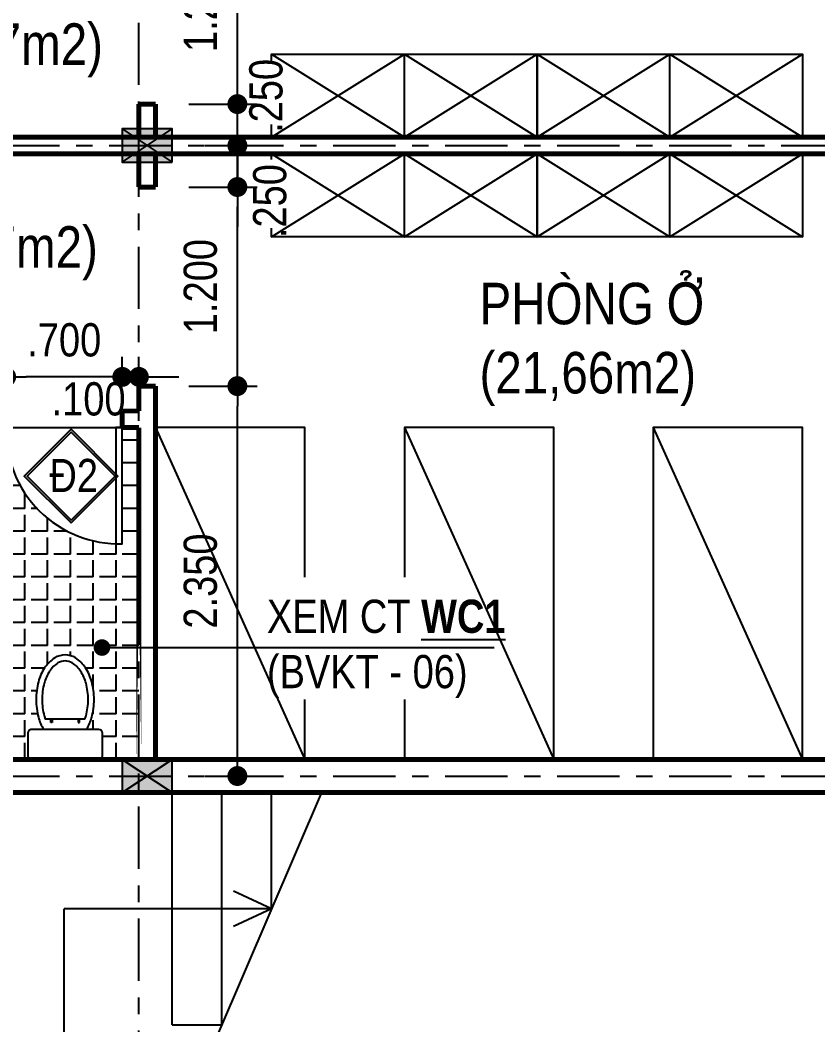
# Model space of a CAD drawing. Header units: millimetres. Extents: x 120 to 288, y 58 to 216.
# Drawn here: x 127.2 to 132.01, y 124.32 to 130.37 of the extents above; entities that cross this region are included whole.
import ezdxf

# ---------------------------------------------------------------- set-up
doc = ezdxf.new("R2010")
doc.units = ezdxf.units.MM
doc.header["$LTSCALE"] = 0.3
doc.header["$MEASUREMENT"] = 0
doc.linetypes.add('CENTER', pattern=[2, 1.25, -0.25, 0.25, -0.25])
doc.layers.get('0').update_dxf_attribs({"linetype": 'CONTINUOUS', "lineweight": 13})
doc.layers.get('DEFPOINTS').update_dxf_attribs({"linetype": 'CONTINUOUS', "lineweight": 13})
for name, color, linetype in [('CHUSO', 141, 'CONTINUOUS'), ('HACTH', 8, 'CONTINUOUS'), ('HATCH', 8, 'CONTINUOUS'), ('LAYER 1', 1, 'CONTINUOUS'), ('LAYER1', 1, 'CONTINUOUS'), ('LAYER5', 5, 'CONTINUOUS'), ('LAYER7', 7, 'CONTINUOUS'), ('THIETBI', 25, 'CONTINUOUS'), ('TUONG', 7, 'CONTINUOUS')]:
    doc.layers.add(name, color=color, linetype=linetype)
doc.styles.add('HELVE-KT', font='vhelvcn.TTF')
doc.dimstyles.new('1-100', dxfattribs={"dimtxt": 0.2, "dimasz": 0.12, "dimexe": 0.12, "dimexo": 0.2, "dimgap": 0.12, "dimtad": 1, "dimdec": 3, "dimzin": 4, "dimdsep": 46, "dimtxsty": 'HELVE-KT', "dimblk1": 'DOT', "dimblk2": 'DOT', "dimsah": 1, "dimcen": -0.18, "dimadec": 3, "dimazin": 0, "dimtfac": 1, "dimtdec": 3, "dimtmove": 2, "dimatfit": 3, "dimldrblk": 'DOT', "dimfxl": 0, "dimtolj": 1, "dimtzin": 4, "dimarcsym": 0})

# ---------------------------------------------------------------- blocks, each defined once
blk = doc.blocks.new('TOILET')
at = {"layer": 'THIETBI', "linetype": 'Continuous'}
for p, q in [((2.25, 0), (-2.25, 0)), ((-2.5, -0.25), (-2.5, -1.75)), ((2.5, -1.75), (2.5, -0.25)), ((-2.25, -2), (2.25, -2)), ((-0.9619002962733703, -2.476023252835319), (-0.9619002962733703, -2.701023903222449)), ((-0.8643275165757132, -2.476023252835319), (-0.9619002962733703, -2.476023252835319)), ((-0.8643275165757132, -2.701023903222449), (-0.8643275165757132, -2.476023252835319)), ((0.8619205168486133, -2.701023903222449), (0.8619205168486133, -2.476023252835319)), ((0.8619205168486133, -2.476023252835319), (0.959493296546043, -2.476023252835319)), ((0.959493296546043, -2.476023252835319), (0.959493296546043, -2.701023903222449)), ((-1.328885587445484, -2.699999999999932), (1.328885587445484, -2.699999999999989)), ((-0.9619002962733703, -2.701023903222449), (-0.8643275165757132, -2.701023903222449)), ((0.959493296546043, -2.701023903222449), (0.8619205168486133, -2.701023903222449))]:
    blk.add_line(p, q, dxfattribs=at)
for centre, radius, start, end in [((-2.25, -0.25), 0.25, 90, 180), ((2.25, -0.25), 0.25, 0, 90), ((-2.25, -1.75), 0.25, 180, 270), ((1.337938406279363, -3.661379033137678), 3.234819193328465, 149.0965747149677, 164.9268623414033), ((-1.337938406280728, -3.661379033138246), 3.234819193329836, 15.07313765860166, 30.90342528502951), ((2.25, -1.75), 0.25, 270, 0), ((2.637457049974273, -4.011362538314529), 4.580641306093185, 164.9268623414104, 180.0000000000054), ((2.637457049974046, -4.011362538315211), 4.180641306093212, 164.9268623413889, 179.9999999999965), ((1.337938406279363, -3.661379033137166), 2.834819193328285, 160.1759760614096, 164.9268623413951), ((-1.337938406280728, -3.661379033138019), 2.834819193329868, 15.07313765856473, 19.82402393859776), ((-2.637457049976319, -4.011362538315325), 4.180641306095254, 5.063761851311246e-12, 15.07313765857124), ((-2.637457049976319, -4.0113625383147), 4.580641306095231, 359.9999999999972, 15.07313765858606), ((2.637457049976774, -4.011362538314927), 4.580641306095572, 180, 195.0731376585856), ((2.637457049976547, -4.011362538314529), 4.180641306095595, 180.0000000000051, 195.0731376585643), ((-2.6374570499745, -4.011362538314586), 4.180641306093665, 344.9268623413959, 359.9999999999953), ((-2.637457049974728, -4.011362538315325), 4.580641306093639, 344.9268623414112, 5.332585182154509e-12), ((1.337938406280728, -4.361346043491835), 3.234819193329827, 195.0731376585933, 213.0315475788831), ((1.337938406280728, -4.361346043491494), 2.834819193329956, 195.0731376585625, 213.0315475788917), ((-1.337938406279591, -4.36134604349229), 2.834819193328596, 326.9684524211129, 344.9268623413986), ((-1.337938406279591, -4.361346043492233), 3.234819193328677, 326.9684524211115, 344.9268623414048), ((0.5168646681931932, -4.895200544554314), 1.85545066632798, 213.0315475788863, 237.5002250693021), ((-0.5168646681929658, -4.89520054455437), 1.855450666327776, 302.4997749306895, 326.968452421117), ((0.5168646681929658, -4.8952005445542), 2.255450666327983, 213.0315475788855, 237.5002250693039), ((0, -5.706522592530462), 0.8934774074695488, 237.5002250693035, 270), ((0, -5.706522592530519), 0.8934774074695326, 270, 302.4997749306894), ((-0.5168646681929658, -4.8952005445542), 2.255450666327892, 302.4997749306941, 326.9684524211124), ((0, -5.706522592530348), 1.293477407469652, 237.5002250693031, 270), ((0, -5.706522592530519), 1.293477407469453, 270, 302.4997749307029)]:
    blk.add_arc(centre, radius, start, end, dxfattribs=at)
blk = doc.blocks.new('_DOT')
at = {"color": 0, "linetype": 'ByBlock'}
blk.add_line((-0.5, 0), (-1, 0), dxfattribs=at)
at = {"color": 0, "linetype": 'ByBlock', "const_width": 0.5}
blk.add_lwpolyline([(-0.25, 0, 1), (0.25, 0, 1)], format="xyb", close=True, dxfattribs=at)
blk = doc.blocks.new('*D241')
at = {"layer": 'DEFPOINTS', "color": 0, "lineweight": -2, "ltscale": 5}
for p in [(127.1161146540043, 128.2233367365682), (127.1161146540043, 128.0177657602019), (127.8161146540741, 128.0177657602019)]:
    blk.add_point(p, dxfattribs=at)
at = {"layer": 'LAYER 1', "color": 0, "lineweight": -2, "ltscale": 5}
for p, q in [((127.1161146540043, 128.2177657602019), (127.1161146540043, 128.3433367365682)), ((127.8161146540741, 128.2177657602019), (127.8161146540741, 128.3433367365682)), ((127.6961146540741, 128.2233367365682), (127.2361146540043, 128.2233367365682))]:
    blk.add_line(p, q, dxfattribs=at)
at = {"layer": 'LAYER 1', "color": 0, "lineweight": -2, "ltscale": 5, "xscale": 0.12, "yscale": 0.12, "zscale": 0.12, "rotation": 180}
blk.add_blockref('_DOT', (127.1161146540043, 128.2233367365682), dxfattribs=at)
at = {"layer": 'LAYER 1', "color": 0, "lineweight": -2, "ltscale": 5, "xscale": 0.12, "yscale": 0.12, "zscale": 0.12}
blk.add_blockref('_DOT', (127.8161146540741, 128.2233367365682), dxfattribs=at)
at = {"layer": 'LAYER 1', "color": 0, "ltscale": 5, "insert": (127.4661146540392, 128.4454700699015), "char_height": 0.2, "attachment_point": 5, "style": 'HELVE-KT'}
blk.add_mtext('\\A1;.700', dxfattribs=at)
blk = doc.blocks.new('*D245')
at = {"layer": 'DEFPOINTS', "color": 0, "lineweight": -2, "ltscale": 5}
for p in [(127.9161146540508, 128.2233367365682), (127.8161146540741, 128.0177657602019), (127.9161146540508, 128.0177657602019)]:
    blk.add_point(p, dxfattribs=at)
at = {"layer": 'LAYER 1', "color": 0, "lineweight": -2, "ltscale": 5}
for p, q in [((127.8161146540741, 128.2177657602019), (127.8161146540741, 128.3433367365682)), ((127.9161146540508, 128.2177657602019), (127.9161146540508, 128.3433367365682)), ((127.6961146540741, 128.2233367365682), (127.5761146540741, 128.2233367365682)), ((127.8161146540741, 128.2233367365682), (127.9161146540508, 128.2233367365682)), ((128.0361146540508, 128.2233367365682), (128.1561146540508, 128.2233367365682))]:
    blk.add_line(p, q, dxfattribs=at)
at = {"layer": 'LAYER 1', "color": 0, "lineweight": -2, "ltscale": 5, "xscale": 0.12, "yscale": 0.12, "zscale": 0.12}
blk.add_blockref('_DOT', (127.8161146540741, 128.2233367365682), dxfattribs=at)
at = {"layer": 'LAYER 1', "color": 0, "lineweight": -2, "ltscale": 5, "xscale": 0.12, "yscale": 0.12, "zscale": 0.12, "rotation": 180}
blk.add_blockref('_DOT', (127.9161146540508, 128.2233367365682), dxfattribs=at)
at = {"layer": 'LAYER 1', "color": 0, "ltscale": 5, "insert": (127.6127386127417, 128.089601968137), "char_height": 0.2, "attachment_point": 5, "style": 'HELVE-KT'}
blk.add_mtext('\\A1;.100', dxfattribs=at)
blk = doc.blocks.new('*D256')
at = {"layer": 'DEFPOINTS', "color": 0, "lineweight": -2, "ltscale": 5}
for p in [(128.0161146540275, 128.1677657602252), (128.509492247388, 128.1677657602252), (128.1161146540043, 125.8177657601902)]:
    blk.add_point(p, dxfattribs=at)
at = {"layer": 'LAYER 1', "color": 0, "lineweight": -2, "ltscale": 5}
for p, q in [((128.2161146540275, 128.1677657602252), (128.629492247388, 128.1677657602252)), ((128.509492247388, 125.9377657601902), (128.509492247388, 128.0477657602252)), ((128.3161146540043, 125.8177657601902), (128.629492247388, 125.8177657601902))]:
    blk.add_line(p, q, dxfattribs=at)
at = {"layer": 'LAYER 1', "color": 0, "lineweight": -2, "ltscale": 5, "xscale": 0.12, "yscale": 0.12, "zscale": 0.12}
for p, rotation in [((128.509492247388, 128.1677657602252), 90), ((128.509492247388, 125.8177657601902), 270)]:
    blk.add_blockref('_DOT', p, dxfattribs=dict(at, rotation=rotation))
at = {"layer": 'LAYER 1', "color": 0, "ltscale": 5, "insert": (128.2873589140547, 126.9927657602077), "char_height": 0.2, "attachment_point": 5, "rotation": 90, "style": 'HELVE-KT'}
blk.add_mtext('\\A1;2.350', dxfattribs=at)
blk = doc.blocks.new('*D257')
at = {"layer": 'DEFPOINTS', "color": 0, "lineweight": -2, "ltscale": 5}
for p in [(128.0161146540275, 129.3677657601786), (128.509492247388, 129.3677657601786), (128.0161146540275, 128.1677657602252)]:
    blk.add_point(p, dxfattribs=at)
at = {"layer": 'LAYER 1', "color": 0, "lineweight": -2, "ltscale": 5}
for p, q in [((128.2161146540275, 129.3677657601786), (128.629492247388, 129.3677657601786)), ((128.509492247388, 128.2877657602252), (128.509492247388, 129.2477657601786)), ((128.2161146540275, 128.1677657602252), (128.629492247388, 128.1677657602252))]:
    blk.add_line(p, q, dxfattribs=at)
at = {"layer": 'LAYER 1', "color": 0, "lineweight": -2, "ltscale": 5, "xscale": 0.12, "yscale": 0.12, "zscale": 0.12}
for p, rotation in [((128.509492247388, 129.3677657601786), 90), ((128.509492247388, 128.1677657602252), 270)]:
    blk.add_blockref('_DOT', p, dxfattribs=dict(at, rotation=rotation))
at = {"layer": 'LAYER 1', "color": 0, "ltscale": 5, "insert": (128.2873589140547, 128.7677657602019), "char_height": 0.2, "attachment_point": 5, "rotation": 90, "style": 'HELVE-KT'}
blk.add_mtext('\\A1;1.200', dxfattribs=at)
blk = doc.blocks.new('*D258')
at = {"layer": 'DEFPOINTS', "color": 0, "lineweight": -2, "ltscale": 5}
for p in [(128.1161146540043, 129.6177657602368), (128.509492247388, 129.6177657602368), (128.0161146540275, 129.3677657601786)]:
    blk.add_point(p, dxfattribs=at)
at = {"layer": 'LAYER 1', "color": 0, "lineweight": -2, "ltscale": 5}
for p, q in [((128.509492247388, 129.7377657602368), (128.509492247388, 129.8577657602368)), ((128.3161146540043, 129.6177657602368), (128.629492247388, 129.6177657602368)), ((128.509492247388, 129.3677657601786), (128.509492247388, 129.6177657602368)), ((128.2161146540275, 129.3677657601786), (128.629492247388, 129.3677657601786)), ((128.509492247388, 129.2477657601786), (128.509492247388, 129.1277657601786))]:
    blk.add_line(p, q, dxfattribs=at)
at = {"layer": 'LAYER 1', "color": 0, "lineweight": -2, "ltscale": 5, "xscale": 0.12, "yscale": 0.12, "zscale": 0.12}
for p, rotation in [((128.509492247388, 129.6177657602368), 270), ((128.509492247388, 129.3677657601786), 90)]:
    blk.add_blockref('_DOT', p, dxfattribs=dict(at, rotation=rotation))
at = {"layer": 'LAYER 1', "color": 0, "ltscale": 5, "insert": (128.7054804832231, 129.2827388437711), "char_height": 0.2, "attachment_point": 5, "rotation": 90, "style": 'HELVE-KT'}
blk.add_mtext('\\A1;.250', dxfattribs=at)
blk = doc.blocks.new('*D259')
at = {"layer": 'DEFPOINTS', "color": 0, "lineweight": -2, "ltscale": 5}
for p in [(128.0161146540275, 129.8677657601786), (128.509492247388, 129.8677657601786), (128.1161146540043, 129.6177657602368)]:
    blk.add_point(p, dxfattribs=at)
at = {"layer": 'LAYER 1', "color": 0, "lineweight": -2, "ltscale": 5}
for p, q in [((128.509492247388, 129.9877657601786), (128.509492247388, 130.1077657601786)), ((128.2161146540275, 129.8677657601786), (128.629492247388, 129.8677657601786)), ((128.509492247388, 129.6177657602368), (128.509492247388, 129.8677657601786)), ((128.3161146540043, 129.6177657602368), (128.629492247388, 129.6177657602368)), ((128.509492247388, 129.4977657602368), (128.509492247388, 129.3777657602368))]:
    blk.add_line(p, q, dxfattribs=at)
at = {"layer": 'LAYER 1', "color": 0, "lineweight": -2, "ltscale": 5, "xscale": 0.12, "yscale": 0.12, "zscale": 0.12}
for p, rotation in [((128.509492247388, 129.8677657601786), 270), ((128.509492247388, 129.6177657602368), 90)]:
    blk.add_blockref('_DOT', p, dxfattribs=dict(at, rotation=rotation))
at = {"layer": 'LAYER 1', "color": 0, "ltscale": 5, "insert": (128.6826270387036, 129.9168411803096), "char_height": 0.2, "attachment_point": 5, "rotation": 90, "style": 'HELVE-KT'}
blk.add_mtext('\\A1;.250', dxfattribs=at)
blk = doc.blocks.new('*D260')
at = {"layer": 'DEFPOINTS', "color": 0, "lineweight": -2, "ltscale": 5}
for p in [(128.0161146540275, 131.0677657601902), (128.509492247388, 131.0677657601902), (128.0161146540275, 129.8677657601786)]:
    blk.add_point(p, dxfattribs=at)
at = {"layer": 'LAYER 1', "color": 0, "lineweight": -2, "ltscale": 5}
for p, q in [((128.2161146540275, 131.0677657601902), (128.629492247388, 131.0677657601902)), ((128.509492247388, 129.9877657601786), (128.509492247388, 130.9477657601902)), ((128.2161146540275, 129.8677657601786), (128.629492247388, 129.8677657601786))]:
    blk.add_line(p, q, dxfattribs=at)
at = {"layer": 'LAYER 1', "color": 0, "lineweight": -2, "ltscale": 5, "xscale": 0.12, "yscale": 0.12, "zscale": 0.12}
for p, rotation in [((128.509492247388, 131.0677657601902), 90), ((128.509492247388, 129.8677657601786), 270)]:
    blk.add_blockref('_DOT', p, dxfattribs=dict(at, rotation=rotation))
at = {"layer": 'LAYER 1', "color": 0, "ltscale": 5, "insert": (128.2873589140547, 130.4677657601844), "char_height": 0.2, "attachment_point": 5, "rotation": 90, "style": 'HELVE-KT'}
blk.add_mtext('\\A1;1.200', dxfattribs=at)

msp = doc.modelspace()

# ---------------------------------------------------------------- hatches: boundary and pattern name
at = {"layer": 'LAYER7', "ltscale": 5}
h = msp.add_hatch(color=256, dxfattribs=at)
h.paths.add_polyline_path([(127.8161146540741, 129.7177657602135), (127.8161146539577, 129.5177657602019), (127.966114653981, 129.6177657602368)])
h.paths.add_polyline_path([(127.966114653981, 129.6177657601786), (128.1161146540043, 129.7177657602135), (127.8161146540741, 129.7177657602135)])
h.paths.add_polyline_path([(127.8161146540159, 129.5177657602019), (128.1161146540625, 129.5177657602019), (127.966114653981, 129.6177657602368)])
h.paths.add_polyline_path([(127.9661146540392, 129.6177657602368), (128.1161146540625, 129.5177657602019), (128.1161146540625, 129.7177657602135)])
h = msp.add_hatch(color=256, dxfattribs=at)
h.paths.add_polyline_path([(127.8161146540741, 125.9177657602252), (127.8161146539577, 125.7177657601553), (127.966114653981, 125.8177657602484)])
h.paths.add_polyline_path([(127.966114653981, 125.8177657601902), (128.1161146540043, 125.9177657602252), (127.8161146540741, 125.9177657602252)])
h.paths.add_polyline_path([(127.8161146540159, 125.7177657602135), (128.1161146540625, 125.7177657602135), (127.966114653981, 125.8177657602484)])
h.paths.add_polyline_path([(127.9661146540392, 125.8177657602484), (128.1161146540625, 125.7177657601553), (128.1161146540625, 125.9177657602252)])
at = {"layer": 'THIETBI', "ltscale": 5}
h = msp.add_hatch(dxfattribs=at)
h.set_pattern_fill('ANGLE', color=256, scale=0.5, angle=90, style=0)
h.set_pattern_definition([(90, (127.9161146540508, 125.9177657602252), (-0.1375, 8.419446744138055e-18), [0.1, -0.0375]), (180, (127.9161146540508, 125.9177657602252), (-1.683889348827611e-17, -0.1375), [0.1, -0.0375])])
edge = h.paths.add_edge_path()
edge.add_line((126.5161146540275, 127.9177657602252), (126.5161146539693, 127.6669889384195))
edge.add_line((126.5161146539693, 127.6669889383613), (126.72329759715, 127.6858237524996))
edge.add_ellipse((126.7494271118275, 127.5432988252271), major_axis=(-0.102460008298885, 0.1024600082988851), ratio=0.9999999988555627, start_angle=314.9999999672143, end_angle=325.38885719026274, ccw=False)
edge.add_spline(control_points=[(126.7494271118275, 127.6881991630783), (126.7616194525116, 127.6872736036441), (126.8003003666025, 127.6843372122514), (126.8611479565815, 127.647121891858), (126.9142165329039, 127.5757119275061), (126.9415232683613, 127.4830372992567), (126.9416008394991, 127.384005120037), (126.9140054893295, 127.2926009594942), (126.8549297836806, 127.2066797103746), (126.7875075904384, 127.1890398018425), (126.7494271118275, 127.1790766705656)], knot_values=[0, 0, 0, 0, 36.4611558699869, 115.6751499635459, 203.4350907996118, 298.9068674971734, 400.42173562226, 495.8935123201131, 583.653453155385, 697.5507014357958, 697.5507014357958, 697.5507014357958, 697.5507014357958], degree=3, periodic=0)
edge.add_line((126.7494271118857, 127.1790766706238), (126.5161146539693, 127.2002868952825))
edge.add_line((126.5161146539693, 127.2002868952825), (126.5161146540275, 126.2177657602135))
edge.add_line((126.5161146540275, 126.2177657602135), (126.5977860252104, 126.2177657602135))
edge.add_line((126.5977860252104, 126.2177657602135), (126.5977860252104, 126.2566405468517))
edge.add_arc((126.5977860252104, 126.3066405468983), 0.05000000000291038, 90, 270, ccw=False)
edge.add_arc((126.5977860252104, 126.3066405468983), 0.05000000000291038, -90, 90, ccw=False)
edge.add_line((126.5977860252104, 126.2566405468517), (126.5977860252104, 126.2177657602135))
edge.add_line((126.5977860252104, 126.2177657602135), (126.9161146539344, 126.2177657602135))
edge.add_line((126.9161146539344, 126.2177657602135), (126.9161146539344, 125.917765760167))
edge.add_line((126.9161146539344, 125.9177657602252), (127.2668490944278, 125.9177657602252))
edge.add_ellipse((127.2688182180362, 125.9402657601879), major_axis=(-0.0159099025959166, 0.0159099025959166), ratio=0.9999999987998787, start_angle=45.00000003438089, end_angle=134.9999999656191, ccw=False)
edge.add_line((127.2463182180153, 125.9402657617013), (127.2463182180735, 126.0752657591495))
edge.add_ellipse((127.2688182180362, 126.0752657602554), major_axis=(-0.01590990257682279, 0.01590990257682279), ratio=0.9999999986131136, start_angle=314.99999996026867, end_angle=405.00000003973133, ccw=False)
edge.add_line((127.2688182182691, 126.0977657602764), (127.3419299784663, 126.0977657602764))
edge.add_ellipse((127.5917326746938, 126.2472898732651), major_axis=(-0.2058626336902668, 0.2058626336902669), ratio=0.9999999968645755, start_angle=60.073137736227125, end_angle=75.90342532722917, ccw=False)
edge.add_ellipse((127.7086893526802, 126.2787883887779), major_axis=(-0.2915102284462128, 0.2915102284462128), ratio=0.9999999988377523, start_angle=45.00000003329592, end_angle=60.0731376877938, ccw=False)
edge.add_ellipse((127.7086893526802, 126.2787883887779), major_axis=(-0.2915102284462119, -0.2915102284462117), ratio=0.999999998837754, start_angle=-60.07313768779369, end_angle=-45.00000003329592, ccw=False)
edge.add_ellipse((127.5917326746938, 126.3102869042325), major_axis=(-0.2058626328327546, 0.2058626328327547), ratio=0.9999999969642842, start_angle=11.968452452006204, end_angle=29.926862413886226, ccw=False)
edge.add_ellipse((127.5178360382641, 126.3583338093142), major_axis=(-0.1435360015145571, 0.1435360015145571), ratio=0.9999999990923826, start_angle=347.49977491656864, end_angle=371.9684524286788, ccw=False)
edge.add_ellipse((127.4713182181084, 126.4313527937177), major_axis=(-0.08231639814443893, 0.08231639814443893), ratio=0.9999999992607727, start_angle=314.9999999788227, end_angle=347.4997749159088, ccw=False)
edge.add_ellipse((127.4713182181084, 126.4313527937177), major_axis=(-0.08231639814443893, -0.08231639814443893), ratio=0.9999999992607727, start_angle=192.5002250840912, end_angle=225.0000000211773, ccw=False)
edge.add_ellipse((127.4248003979527, 126.3583338093142), major_axis=(-0.1435360015145571, -0.1435360015145571), ratio=0.9999999990923838, start_angle=168.0315475713212, end_angle=192.5002250834314, ccw=False)
edge.add_ellipse((127.350903761523, 126.3102869042325), major_axis=(-0.2058626328327546, -0.2058626328327545), ratio=0.9999999969642844, start_angle=150.0731375861138, end_angle=168.0315475479937, ccw=False)
edge.add_ellipse((127.2339470835367, 126.2787883887779), major_axis=(-0.2915102284462128, 0.2915102284462128), ratio=0.9999999988377523, start_angle=225.0000000332959, end_angle=240.0731376877938, ccw=False)
edge.add_ellipse((127.2339470835367, 126.2787883887779), major_axis=(-0.2915102284462119, -0.2915102284462117), ratio=0.999999998837754, start_angle=119.92686231220631, end_angle=134.9999999667041, ccw=False)
edge.add_ellipse((127.350903761523, 126.2472898732651), major_axis=(-0.2058626336902675, -0.2058626336902675), ratio=0.9999999968645723, start_angle=104.09657467277071, end_angle=119.92686226377279, ccw=False)
edge.add_line((127.6007064576924, 126.0977657602764), (127.6738182181224, 126.0977657602764))
edge.add_ellipse((127.6738182181806, 126.0752657602554), major_axis=(-0.0159099025959166, 0.0159099025959166), ratio=0.9999999987998787, start_angle=225.0000000343809, end_angle=314.99999996561905, ccw=False)
edge.add_line((127.6963182182016, 126.0752657597898), (127.6963182182016, 125.9402657619924))
edge.add_ellipse((127.6738182181806, 125.9402657601879), major_axis=(-0.0159099025959166, -0.0159099025959166), ratio=0.9999999987998788, start_angle=45.00000003438089, end_angle=134.9999999656191, ccw=False)
edge.add_line((127.6757873419054, 125.9177657602252), (127.9161146540508, 125.9177657602252))
edge.add_line((127.9161146540508, 125.9177657602252), (127.9161146539926, 127.917765760167))
edge.add_line((127.9161146539926, 127.917765760167), (127.8161146541323, 127.9177657602252))
edge.add_line((127.8161146541323, 127.9177657602252), (127.8161146540741, 127.2177657602135))
edge.add_arc((127.7961146540555, 127.8977657602065), 0.6802940541319764, 178.3153156843376, 271.6846843193015, ccw=False)
edge.add_line((127.1161146540043, 127.9177657602252), (126.5161146540275, 127.9177657602252))
edge = h.paths.add_edge_path(flags=16)
edge.add_line((126.6514990984659, 126.8315370994517), (126.6514990984077, 126.8015362122226))
edge.add_ellipse((126.6138890983501, 126.5512210991712), major_axis=(-0.1789862627049081, -0.1789862627049081), ratio=0.999999999893888, start_angle=216.4554000032151, end_angle=239.2693999915702)
edge.add_line((126.5514990983146, 126.7965365087277), (126.5514990983146, 126.8115370993748))
edge.add_line((126.5514990983146, 126.8115370994331), (126.5414990983053, 126.8115370994331))
edge.add_line((126.5414990983053, 126.8115370994331), (126.5414990983053, 126.8215370994424))
edge.add_line((126.5414990983053, 126.8215370994424), (126.5514990982564, 126.8215370994424))
edge.add_line((126.5514990982564, 126.8215370994424), (126.5514990981982, 126.8365374850821))
edge.add_ellipse((126.6138890983501, 127.081853099646), major_axis=(-0.1789864041828411, 0.178986404182841), ratio=0.999999999898956, start_angle=120.7305700035395, end_angle=143.5446000034201)
h.paths.add_polyline_path([(126.5914990983518, 126.9165370995308), (126.5914990984101, 126.8765370994936), (126.5814990983425, 126.8765370994936), (126.5814990983425, 126.8665370994843), (126.5614990983239, 126.8665370994843), (126.5614990983239, 126.8765370994936), (126.5414990983053, 126.8765370994936), (126.5414990982471, 126.9165370995308), (126.5614990982657, 126.9165370995308), (126.5614990983239, 126.9265370995402), (126.5814990982843, 126.9265370995402), (126.5814990982843, 126.9165370995308)], flags=16)
h.paths.add_polyline_path([(126.5914990983518, 126.7565370993818), (126.5914990983518, 126.7165370993446), (126.5814990982843, 126.7165370993446), (126.5814990983425, 126.7065370993353), (126.5614990983239, 126.7065370993353), (126.5614990983239, 126.7165370993446), (126.5414990983053, 126.7165370993446), (126.5414990982471, 126.7565370993818), (126.5614990982657, 126.7565370993818), (126.5614990983239, 126.7665370993911), (126.5814990982843, 126.7665370993911), (126.5814990982843, 126.7565370993818)], flags=16)

# ---------------------------------------------------------------- linework, layer by layer
at = {"layer": 'HACTH', "lineweight": -2, "ltscale": 0.08}
msp.add_lwpolyline([(127.5069130282752, 127.3607003149209), (127.7720673452418, 127.6258546318874), (127.5069130282752, 127.891008948854), (127.2417587113087, 127.6258546318874)], close=True, dxfattribs=at)
msp.add_lwpolyline([(127.6933719425375, 126.592058271532), (130.0572170471127, 126.592058271532)], dxfattribs=at)
at = {"layer": 'HATCH', "linetype": 'CENTER'}
for points in [[(127.9161146540508, 120.5331591377746), (127.9161146540508, 145.4062080577262)], [(123.687168974452, 129.6177657601786), (136.29486407921, 129.6177657601786)], [(123.687168974452, 125.8177657601902), (136.29486407921, 125.8177657601902)]]:
    msp.add_lwpolyline(points, dxfattribs=at)
at = {"layer": 'LAYER 1', "ltscale": 5}
for p, q in [((129.0161146539693, 125.7177657602135), (128.3946860826189, 124.2677657602019)), ((128.716114653981, 125.0177657602019), (128.4859314534195, 125.1246696369619)), ((127.4665720503625, 123.3177657602484), (127.4665720502461, 125.0177657602019)), ((128.716114653981, 125.0177657602019), (127.4665720502461, 125.0177657602019)), ((128.716114653981, 125.0177657602019), (128.4859314534195, 124.9108618834418))]:
    msp.add_line(p, q, dxfattribs=at)
at = {"layer": 'LAYER 1', "lineweight": -2, "ltscale": 0.08}
msp.add_lwpolyline([(127.5069130282752, 127.3430119194128), (127.7897557407499, 127.6258546318874), (127.5069130282752, 127.908697344362), (127.2240703158006, 127.6258546318874)], close=True, dxfattribs=at)
at = {"layer": 'LAYER 1', "lineweight": -2, "ltscale": 0.08, "const_width": 0.05}
msp.add_lwpolyline([(127.6683719425375, 126.592058271532, 1), (127.7183719425375, 126.592058271532, 1)], format="xyb", close=True, dxfattribs=at)
at = {"layer": 'LAYER5', "color": 163, "linetype": 'Continuous'}
for p, q in [((127.1161146540043, 127.9177657610983), (127.8161146540741, 127.9177657610983)), ((128.1161146539461, 124.3177657602484), (128.4161146539926, 124.3177657602484))]:
    msp.add_line(p, q, dxfattribs=at)
msp.add_lwpolyline([(127.8161146540741, 127.917765760167), (127.7761146540369, 127.917765760167), (127.7761146540369, 127.2177657601553), (127.8161146540741, 127.2177657601553)], close=True, dxfattribs=at)
msp.add_arc((127.7961146540555, 127.8977657602065), 0.6802940541195461, 178.3153156842852, 271.6846843224066, dxfattribs=at)
at = {"layer": 'LAYER7', "ltscale": 5}
for p, q in [((127.8161146540159, 129.5177657602019), (128.1161146540043, 129.7177657602135)), ((127.8161146540159, 129.7177657602135), (128.1161146540043, 129.5177657602019)), ((127.8161146540159, 125.7177657602135), (128.1161146540043, 125.9177657602252)), ((127.8161146540159, 125.9177657602252), (128.1161146540043, 125.7177657602135)), ((128.1161146540043, 124.3177657602484), (128.1161146540043, 125.7177657602135)), ((128.4161146539926, 124.3177657602484), (128.4161146539926, 125.7177657602135)), ((128.7161146540392, 125.0177657602601), (128.716114653981, 125.7177657602135))]:
    msp.add_line(p, q, dxfattribs=at)
at = {"layer": 'LAYER7', "ltscale": 5, "const_width": 0.03}
for points in [[(127.9161146540508, 129.8677657601786), (127.9161146540508, 129.667765760167)], [(128.0161146540275, 129.8677657601786), (128.0161146540275, 129.667765760167)], [(126.4161146540508, 129.6677657602252), (133.6161146540625, 129.6677657602252)], [(126.4161146540508, 129.5677657601902), (133.6161146540625, 129.5677657601902)], [(127.9161146540508, 129.3677657601786), (127.9161146540508, 129.5677657601902)], [(128.0161146540275, 129.3677657601786), (128.0161146540275, 129.5677657601902)], [(127.9161146540508, 128.0177657602019), (127.9161146540508, 128.1677657602252)], [(128.0161146540275, 127.9677657602135), (128.0161146540275, 128.1677657602252)], [(127.9161146540508, 128.0177657602019), (127.8161146540741, 128.0177657602019)], [(127.9161146540508, 128.0177657602019), (127.8161146540741, 128.0177657602019)], [(127.8161146540741, 127.917765760167), (127.8161146540741, 128.0177657602019)], [(128.0161146540275, 125.9177657602252), (128.0161146540275, 128.0177657602019)], [(127.9161146540508, 127.9177657602252), (127.8161146540741, 127.9177657602252)], [(127.8161146540741, 127.9177657602252), (127.9161146540508, 127.9177657602252)], [(126.9161146539926, 125.9177657602252), (133.6161146540625, 125.9177657602252)], [(126.4161146540508, 125.7177657602135), (133.7161146540392, 125.7177657602135)]]:
    msp.add_lwpolyline(points, dxfattribs=at)
at = {"layer": 'LAYER7', "ltscale": 5}
for points in [[(128.1161146540043, 129.5177657602019), (128.1161146540043, 129.7177657602135), (127.8161146540159, 129.7177657602135), (127.8161146540159, 129.5177657602019)], [(128.1161146540043, 125.7177657602135), (128.1161146540043, 125.9177657602252), (127.8161146540159, 125.9177657602252), (127.8161146540159, 125.7177657602135)]]:
    msp.add_lwpolyline(points, close=True, dxfattribs=at)
at = {"layer": 'LAYER7', "ltscale": 5, "const_width": 0.03}
msp.add_lwpolyline([(127.9161146540508, 125.9177657602252), (127.9161146540508, 127.9177657602252), (127.9161146540508, 127.9177657602252), (127.9161146540508, 125.9177657602252)], close=True, dxfattribs=at)
at = {"layer": 'THIETBI', "ltscale": 5}
for p, q in [((128.7161146540392, 129.6677657602252), (129.5161146540858, 130.1677657602252)), ((128.7161146540392, 130.1677657602252), (129.5161146540858, 129.6677657602252)), ((129.5161146540858, 129.6677657602252), (130.3161146541323, 130.1677657602252)), ((129.5161146540858, 130.1677657602252), (130.3161146541323, 129.6677657602252)), ((130.3161146540741, 129.6677657602252), (131.1161146541207, 130.1677657602252)), ((130.3161146540741, 130.1677657602252), (131.1161146541207, 129.6677657602252)), ((131.1161146540625, 129.6677657602252), (131.916114654109, 130.1677657602252)), ((131.1161146540625, 130.1677657602252), (131.916114654109, 129.6677657602252)), ((128.7161146540392, 129.0677657601902), (129.5161146540858, 129.5677657601902)), ((128.7161146540392, 129.5677657601902), (129.5161146540858, 129.0677657601902)), ((129.5161146540858, 129.0677657601902), (130.3161146541323, 129.5677657601902)), ((129.5161146540858, 129.5677657601902), (130.3161146541323, 129.0677657601902)), ((130.3161146540741, 129.0677657601902), (131.1161146541207, 129.5677657601902)), ((130.3161146540741, 129.5677657601902), (131.1161146541207, 129.0677657601902)), ((131.1161146540625, 129.0677657601902), (131.916114654109, 129.5677657601902)), ((131.1161146540625, 129.5677657601902), (131.916114654109, 129.0677657601902)), ((128.0161146540275, 127.9177657602252), (128.9161146540508, 125.9177657602252)), ((129.5161146540858, 127.9177657602252), (130.416114654109, 125.9177657602252)), ((131.0161146540858, 127.9177657602252), (131.916114654109, 125.9177657602252))]:
    msp.add_line(p, q, dxfattribs=at)
for points in [[(128.7161146540392, 130.1259091526283), (128.7161146540392, 130.1677657602252), (130.3161146540741, 130.1677657602252), (130.3161146540741, 129.6677657602252), (128.7161146540392, 129.6677657602252), (128.7161146540392, 129.7453063913983)], [(129.5161146540858, 129.6677657602252), (129.5161146540858, 130.1677657602252)], [(131.1161146540625, 129.6677657602252), (131.1161146540625, 130.1677657602252)], [(128.7161146540392, 129.5339334613075), (128.7161146540392, 129.5677657601902), (130.3161146540741, 129.5677657601902), (130.3161146540741, 129.0677657601902), (128.7161146540392, 129.0677657601902), (128.7161146540392, 129.1202786637716)], [(129.5161146540858, 129.0677657601902), (129.5161146540858, 129.5677657601902)], [(131.1161146540625, 129.0677657601902), (131.1161146540625, 129.5677657601902)], [(128.9161146540508, 127.0165291648801), (128.9161146540508, 127.9177657602252), (128.0161146540275, 127.9177657602252), (128.0161146540275, 125.9177657602252), (128.9161146540508, 125.9177657602252), (128.9161146540508, 126.2799370773842)], [(129.5161146540858, 126.2799370773842), (129.5161146540858, 125.9177657602252), (130.416114654109, 125.9177657602252), (130.416114654109, 127.9177657602252), (129.5161146540858, 127.9177657602252), (129.5161146540858, 127.0165291648801)]]:
    msp.add_lwpolyline(points, dxfattribs=at)
for points in [[(130.3161146540741, 129.6677657602252), (130.3161146540741, 130.1677657602252), (131.916114654109, 130.1677657602252), (131.916114654109, 129.6677657602252)], [(130.3161146540741, 129.0677657601902), (130.3161146540741, 129.5677657601902), (131.916114654109, 129.5677657601902), (131.916114654109, 129.0677657601902)], [(131.0161146540858, 125.9177657602252), (131.916114654109, 125.9177657602252), (131.916114654109, 127.9177657602252), (131.0161146540858, 127.9177657602252)]]:
    msp.add_lwpolyline(points, close=True, dxfattribs=at)
at = {"layer": 'TUONG', "linetype": 'ByBlock', "ltscale": 5, "const_width": 0.03}
for points in [[(128.0161146540275, 129.8677657601786), (127.9161146540508, 129.8677657601786)], [(128.0161146540275, 129.3677657601786), (127.9161146540508, 129.3677657601786)], [(128.0161146540275, 128.1677657602252), (127.9161146540508, 128.1677657602252)]]:
    msp.add_lwpolyline(points, dxfattribs=at)

# ---------------------------------------------------------------- block references
at = {"layer": 'CHUSO', "linetype": 'Continuous', "xscale": 0.09000000002561137, "yscale": 0.09000000002561137, "zscale": 0.09, "rotation": 180}
msp.add_blockref('TOILET', (127.4713182181084, 125.9177657602252), dxfattribs=at)

# ---------------------------------------------------------------- texts
at = {"layer": 'LAYER 1', "linetype": 'Continuous', "ltscale": 0.05, "insert": (128.6876334654229, 126.2870506485169), "char_height": 0.2, "width": 7.744375480095234, "attachment_point": 7, "style": 'HELVE-KT'}
msp.add_mtext('XEM CT {\\fVNI-Helve-Condense|b1|i0|c0|p2;\\LWC1}\\P(BVKT - 06)', dxfattribs=at)
at = {"layer": 'LAYER1', "linetype": 'Continuous', "ltscale": 0.05, "width": 17.4622, "attachment_point": 1, "style": 'HELVE-KT'}
for s, insert, char_height in [('\\P(5,7m2)', (126.7129574858926, 130.7708271537688), 0.25), ('\\P(5,7m2)', (126.682265301345, 129.5479664928409), 0.25), ('PHOØNG ÔÛ \\P(21,66m2)', (129.9688208633969, 128.7904450206681), 0.25), ('Ñ2', (127.3767553734692, 127.7290710885475), 0.2)]:
    msp.add_mtext(s, dxfattribs=dict(at, insert=insert, char_height=char_height))

# ---------------------------------------------------------------- dimensions: what is measured, and where the dimension line sits
at = {"layer": 'LAYER 1', "ltscale": 5}
for base, p1, p2, picture, middle in [((128.509492247388, 131.0677657601902), (128.0161146540275, 129.8677657601786), (128.0161146540275, 131.0677657601902), '*D260', (128.2873589140547, 130.4677657601844)), ((128.509492247388, 129.3677657601786), (128.0161146540275, 128.1677657602252), (128.0161146540275, 129.3677657601786), '*D257', (128.2873589140547, 128.7677657602019)), ((128.509492247388, 128.1677657602252), (128.1161146540043, 125.8177657601902), (128.0161146540275, 128.1677657602252), '*D256', (128.2873589140547, 126.9927657602077))]:
    dim = msp.add_linear_dim(base=base, p1=p1, p2=p2, angle=90, dimstyle='1-100', dxfattribs=at)
    dim.commit()
    dim.dimension.update_dxf_attribs({"geometry": picture, "text_midpoint": middle})
for base, p1, p2, picture, middle in [((128.509492247388, 129.8677657601786), (128.1161146540043, 129.6177657602368), (128.0161146540275, 129.8677657601786), '*D259', (128.6826270387036, 129.9168411803096)), ((128.509492247388, 129.6177657602368), (128.0161146540275, 129.3677657601786), (128.1161146540043, 129.6177657602368), '*D258', (128.7054804832231, 129.2827388437711))]:
    dim = msp.add_linear_dim(base=base, p1=p1, p2=p2, angle=90, dimstyle='1-100', dxfattribs=at)
    dim.commit()
    dim.dimension.update_dxf_attribs({"geometry": picture, "text_midpoint": middle, "dimtype": 160})
dim = msp.add_linear_dim(base=(127.1161146540043, 128.2233367365682), p1=(127.8161146540741, 128.0177657602019), p2=(127.1161146540043, 128.0177657602019), dimstyle='1-100', dxfattribs=at)
dim.commit()
dim.dimension.update_dxf_attribs({"geometry": '*D241', "text_midpoint": (127.4661146540392, 128.4454700699015)})
dim = msp.add_linear_dim(base=(127.9161146540508, 128.2233367365682), p1=(127.8161146540741, 128.0177657602019), p2=(127.9161146540508, 128.0177657602019), dimstyle='1-100', dxfattribs=at)
dim.commit()
dim.dimension.update_dxf_attribs({"geometry": '*D245', "text_midpoint": (127.6127386127417, 128.089601968137), "dimtype": 160})

doc.saveas('drawing.dxf')
